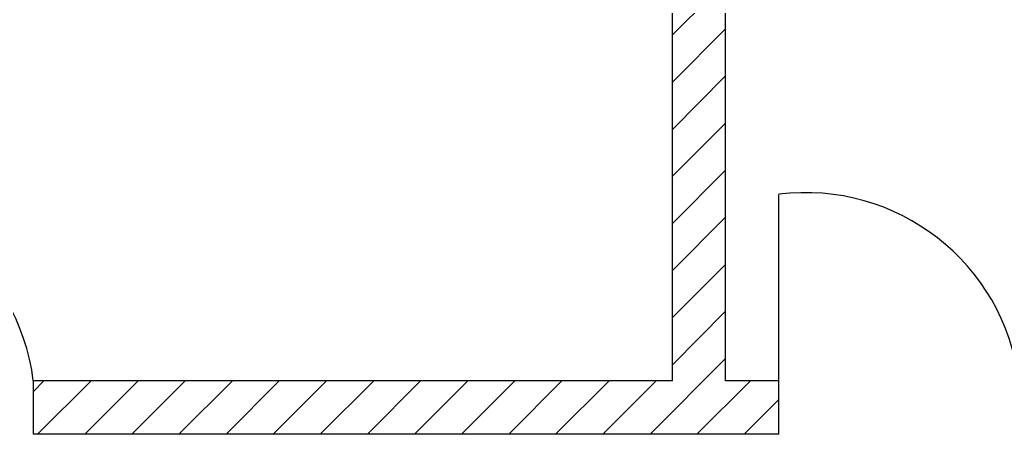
# Model space of a CAD drawing. Header units: millimetres. Extents: x 43 to 258, y 87 to 343.
# Drawn here: x 151.52 to 194.86, y 264.31 to 282.54 of the extents above; entities that cross this region are included whole.
import ezdxf

# ---------------------------------------------------------------- set-up
doc = ezdxf.new("R2010")
doc.units = ezdxf.units.MM
doc.header["$MEASUREMENT"] = 0
doc.layers.get('0').update_dxf_attribs({"linetype": 'CONTINUOUS'})

msp = doc.modelspace()

# ---------------------------------------------------------------- linework, layer by layer
at = {"color": 0, "linetype": 'Continuous', "lineweight": 25, "true_color": 0x000007}
for p, q in [((180.22, 266.658), (180.22, 313.499)), ((182.559, 266.658), (182.559, 313.499)), ((180.22, 281.866), (182.559, 284.205)), ((180.22, 279.792), (182.559, 282.13)), ((180.22, 277.717), (182.559, 280.067)), ((180.22, 275.653), (182.559, 277.992)), ((180.22, 273.579), (182.559, 275.929)), ((184.898, 264.308), (184.898, 274.849)), ((180.22, 271.515), (182.559, 273.854)), ((180.22, 269.441), (182.559, 271.78)), ((180.22, 267.367), (182.559, 269.716)), ((179.236, 264.308), (182.559, 267.642)), ((152.111, 266.181), (152.587, 266.658)), ((180.22, 266.658), (152.111, 266.658)), ((152.111, 266.658), (152.111, 264.308)), ((152.312, 264.308), (154.661, 266.658)), ((154.386, 264.308), (156.725, 266.658)), ((156.46, 264.308), (158.799, 266.658)), ((158.524, 264.308), (160.874, 266.658)), ((160.599, 264.308), (162.937, 266.658)), ((162.673, 264.308), (165.012, 266.658)), ((164.737, 264.308), (167.086, 266.658)), ((166.811, 264.308), (169.15, 266.658)), ((168.875, 264.308), (171.224, 266.658)), ((170.949, 264.308), (173.288, 266.658)), ((173.023, 264.308), (175.362, 266.658)), ((175.087, 264.308), (177.437, 266.658)), ((177.161, 264.308), (179.5, 266.658)), ((181.3, 264.308), (183.649, 266.658)), ((184.898, 266.658), (182.559, 266.658)), ((184.898, 264.308), (184.898, 266.658)), ((183.374, 264.308), (184.898, 265.843)), ((184.898, 264.308), (152.111, 264.308))]:
    msp.add_line(p, q, dxfattribs=at)
for points in [[(152.122, 266.66), (151.475, 271.836), (146.755, 275.508), (141.578, 274.861)], [(195.451, 266.66), (194.804, 271.836), (190.083, 275.508), (184.906, 274.861)]]:
    msp.add_open_spline(points, degree=3, dxfattribs=at)

doc.saveas('drawing.dxf')
